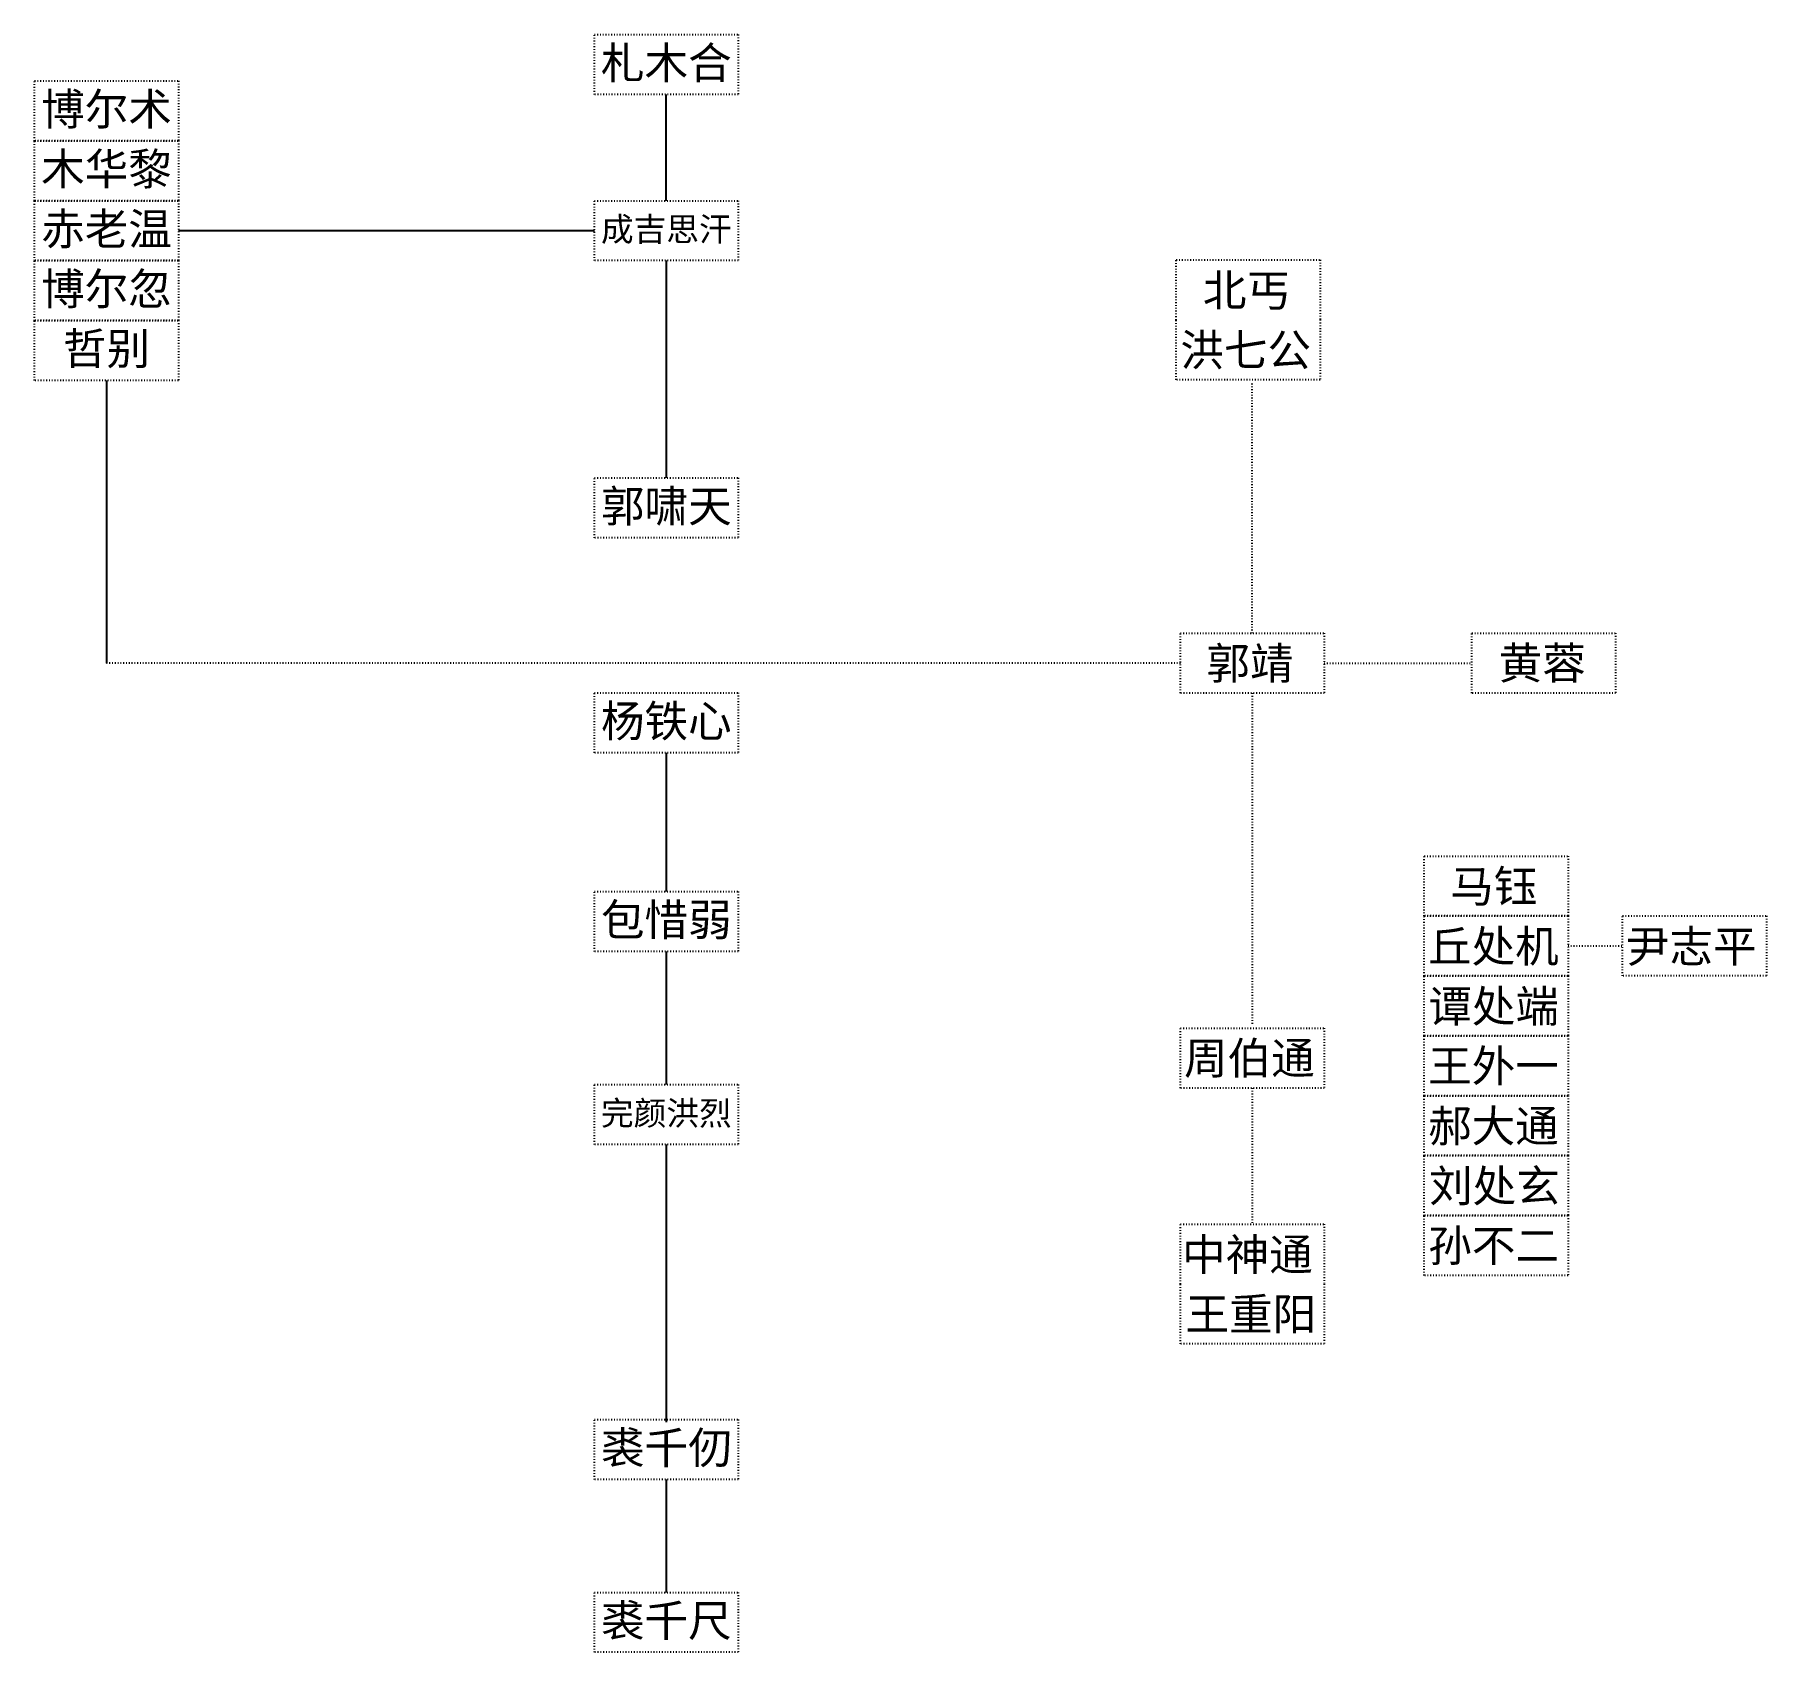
# Model space of a CAD drawing. Header units: millimetres. Extents: x 4710 to 4927, y 2490 to 2692.
import ezdxf

# ---------------------------------------------------------------- set-up
doc = ezdxf.new("R2010")
doc.units = ezdxf.units.MM
doc.linetypes.add('DOT', pattern=[0.25, 0, -0.25])
doc.styles.add('w', font='', dxfattribs={"height": 3})
doc.styles.get('w').set_extended_font_data('SimSun')

msp = doc.modelspace()

# ---------------------------------------------------------------- linework, layer by layer
at = {"color": 0}
for p, q in [((4789.39, 2671.55), (4789.39, 2684.85)), ((4780.39, 2667.8), (4728.28, 2667.8)), ((4789.39, 2664.05), (4789.39, 2636.84)), ((4719.28, 2649.05), (4719.28, 2613.65)), ((4789.39, 2602.43), (4789.39, 2585.04)), ((4789.39, 2577.54), (4789.39, 2560.88)), ((4789.39, 2553.38), (4789.39, 2518.63)), ((4789.39, 2511.43), (4789.39, 2497.29))]:
    msp.add_line(p, q, dxfattribs=at)
at = {"color": 255, "linetype": 'DOT'}
for p, q in [((4853.26, 2664.14), (4871.26, 2664.14)), ((4853.26, 2656.64), (4853.26, 2664.14)), ((4871.26, 2664.14), (4871.26, 2656.64)), ((4853.26, 2649.14), (4853.26, 2656.64)), ((4871.26, 2656.64), (4871.26, 2649.14)), ((4871.26, 2649.14), (4853.26, 2649.14)), ((4862.78, 2617.4), (4862.78, 2648.85)), ((4853.78, 2617.4), (4871.78, 2617.4)), ((4853.78, 2609.9), (4853.78, 2617.4)), ((4871.78, 2617.4), (4871.78, 2609.9)), ((4890.28, 2617.4), (4908.28, 2617.4)), ((4890.28, 2609.9), (4890.28, 2617.4)), ((4908.28, 2617.4), (4908.28, 2609.9)), ((4853.78, 2613.65), (4719.28, 2613.65)), ((4871.78, 2613.65), (4890.28, 2613.65)), ((4871.78, 2609.9), (4853.78, 2609.9)), ((4862.78, 2609.9), (4862.78, 2568.29)), ((4908.28, 2609.9), (4890.28, 2609.9)), ((4884.32, 2589.49), (4902.32, 2589.49)), ((4884.32, 2581.99), (4884.32, 2589.49)), ((4902.32, 2589.49), (4902.32, 2581.99)), ((4884.32, 2581.99), (4902.32, 2581.99)), ((4884.32, 2574.49), (4884.32, 2581.99)), ((4902.32, 2581.99), (4884.32, 2581.99)), ((4902.32, 2581.99), (4902.32, 2574.49)), ((4909.16, 2581.99), (4927.16, 2581.99)), ((4909.16, 2574.49), (4909.16, 2581.99)), ((4927.16, 2581.99), (4927.16, 2574.49)), ((4902.32, 2578.24), (4909.16, 2578.24)), ((4902.32, 2574.49), (4884.32, 2574.49)), ((4884.32, 2574.49), (4902.32, 2574.49)), ((4884.32, 2566.99), (4884.32, 2574.49)), ((4902.32, 2574.49), (4902.32, 2566.99)), ((4927.16, 2574.49), (4909.16, 2574.49)), ((4853.78, 2567.95), (4871.78, 2567.95)), ((4853.78, 2560.45), (4853.78, 2567.95)), ((4871.78, 2567.95), (4871.78, 2560.45)), ((4884.32, 2566.99), (4902.32, 2566.99)), ((4884.32, 2559.49), (4884.32, 2566.99)), ((4902.32, 2566.99), (4884.32, 2566.99)), ((4902.32, 2566.99), (4902.32, 2559.49)), ((4871.78, 2560.45), (4853.78, 2560.45)), ((4862.78, 2560.45), (4862.78, 2543.41)), ((4902.32, 2559.49), (4884.32, 2559.49)), ((4884.32, 2559.49), (4902.32, 2559.49)), ((4884.32, 2551.99), (4884.32, 2559.49)), ((4902.32, 2559.49), (4902.32, 2551.99)), ((4902.32, 2551.99), (4884.32, 2551.99)), ((4884.32, 2551.99), (4902.32, 2551.99)), ((4884.32, 2544.49), (4884.32, 2551.99)), ((4902.32, 2551.99), (4902.32, 2544.49)), ((4902.32, 2544.49), (4884.32, 2544.49)), ((4884.32, 2544.49), (4902.32, 2544.49)), ((4884.32, 2536.99), (4884.32, 2544.49)), ((4902.32, 2544.49), (4902.32, 2536.99)), ((4853.78, 2543.41), (4871.78, 2543.41)), ((4853.78, 2535.91), (4853.78, 2543.41)), ((4871.78, 2543.41), (4871.78, 2535.91)), ((4853.78, 2528.41), (4853.78, 2535.91)), ((4871.78, 2535.91), (4871.78, 2528.41)), ((4902.32, 2536.99), (4884.32, 2536.99)), ((4871.78, 2528.41), (4853.78, 2528.41))]:
    msp.add_line(p, q, dxfattribs=at)
for points in [[(4780.39, 2692.35), (4798.39, 2692.35), (4798.39, 2684.85), (4780.39, 2684.85)], [(4710.28, 2686.55), (4728.28, 2686.55), (4728.28, 2679.05), (4710.28, 2679.05)], [(4710.28, 2679.05), (4728.28, 2679.05), (4728.28, 2671.55), (4710.28, 2671.55)], [(4710.28, 2671.55), (4728.28, 2671.55), (4728.28, 2664.05), (4710.28, 2664.05)], [(4780.39, 2671.55), (4798.39, 2671.55), (4798.39, 2664.05), (4780.39, 2664.05)], [(4710.28, 2664.05), (4728.28, 2664.05), (4728.28, 2656.55), (4710.28, 2656.55)], [(4710.28, 2656.55), (4728.28, 2656.55), (4728.28, 2649.05), (4710.28, 2649.05)], [(4780.39, 2636.84), (4798.39, 2636.84), (4798.39, 2629.34), (4780.39, 2629.34)], [(4780.39, 2609.93), (4798.39, 2609.93), (4798.39, 2602.43), (4780.39, 2602.43)], [(4780.39, 2585.04), (4798.39, 2585.04), (4798.39, 2577.54), (4780.39, 2577.54)], [(4780.39, 2560.88), (4798.39, 2560.88), (4798.39, 2553.38), (4780.39, 2553.38)], [(4780.39, 2518.93), (4798.39, 2518.93), (4798.39, 2511.43), (4780.39, 2511.43)], [(4780.39, 2497.29), (4798.39, 2497.29), (4798.39, 2489.79), (4780.39, 2489.79)]]:
    msp.add_lwpolyline(points, close=True, dxfattribs=at)

# ---------------------------------------------------------------- texts
at = {"color": 0, "style": 'w'}
for s, p in [('北丐', (4856.59, 2658.35)), ('洪七公', (4853.76, 2650.86)), ('郭靖', (4857.03, 2611.63)), ('黄蓉', (4893.63, 2611.66)), ('马钰', (4887.56, 2583.72)), ('丘处机', (4884.79, 2576.2)), ('尹志平', (4909.56, 2576.19)), ('谭处端', (4884.82, 2568.7)), ('周伯通', (4854.23, 2562.19)), ('王外一', (4884.81, 2561.22)), ('郝大通', (4884.79, 2553.69)), ('刘处玄', (4884.92, 2546.2)), ('中神通', (4853.98, 2537.6)), ('孙不二', (4884.82, 2538.71)), ('王重阳', (4854.42, 2530.14))]:
    msp.add_text(s, height=4, dxfattribs=at).set_placement(p)
at = {"color": 0, "linetype": 'DOT', "attachment_point": 5, "style": 'w'}
for s, insert, char_height, width in [('札木合', (4789.39, 2688.6), 4, 18), ('博尔术', (4719.28, 2682.8), 4, 18), ('木华黎', (4719.28, 2675.3), 4, 18), ('赤老温', (4719.28, 2667.8), 4, 18), ('成吉思汗', (4789.39, 2667.8), 3, 23.0753), ('博尔忽', (4719.28, 2660.3), 4, 18), ('哲别', (4719.28, 2652.8), 4, 18), ('郭啸天', (4789.39, 2633.09), 4, 18), ('杨铁心', (4789.39, 2606.18), 4, 18), ('包惜弱', (4789.39, 2581.29), 4, 18), ('完颜洪烈', (4789.39, 2557.13), 3, 18), ('裘千仞', (4789.39, 2515.18), 4, 18), ('裘千尺', (4789.39, 2493.54), 4, 18)]:
    msp.add_mtext(s, dxfattribs=dict(at, insert=insert, char_height=char_height, width=width))

doc.saveas('drawing.dxf')
